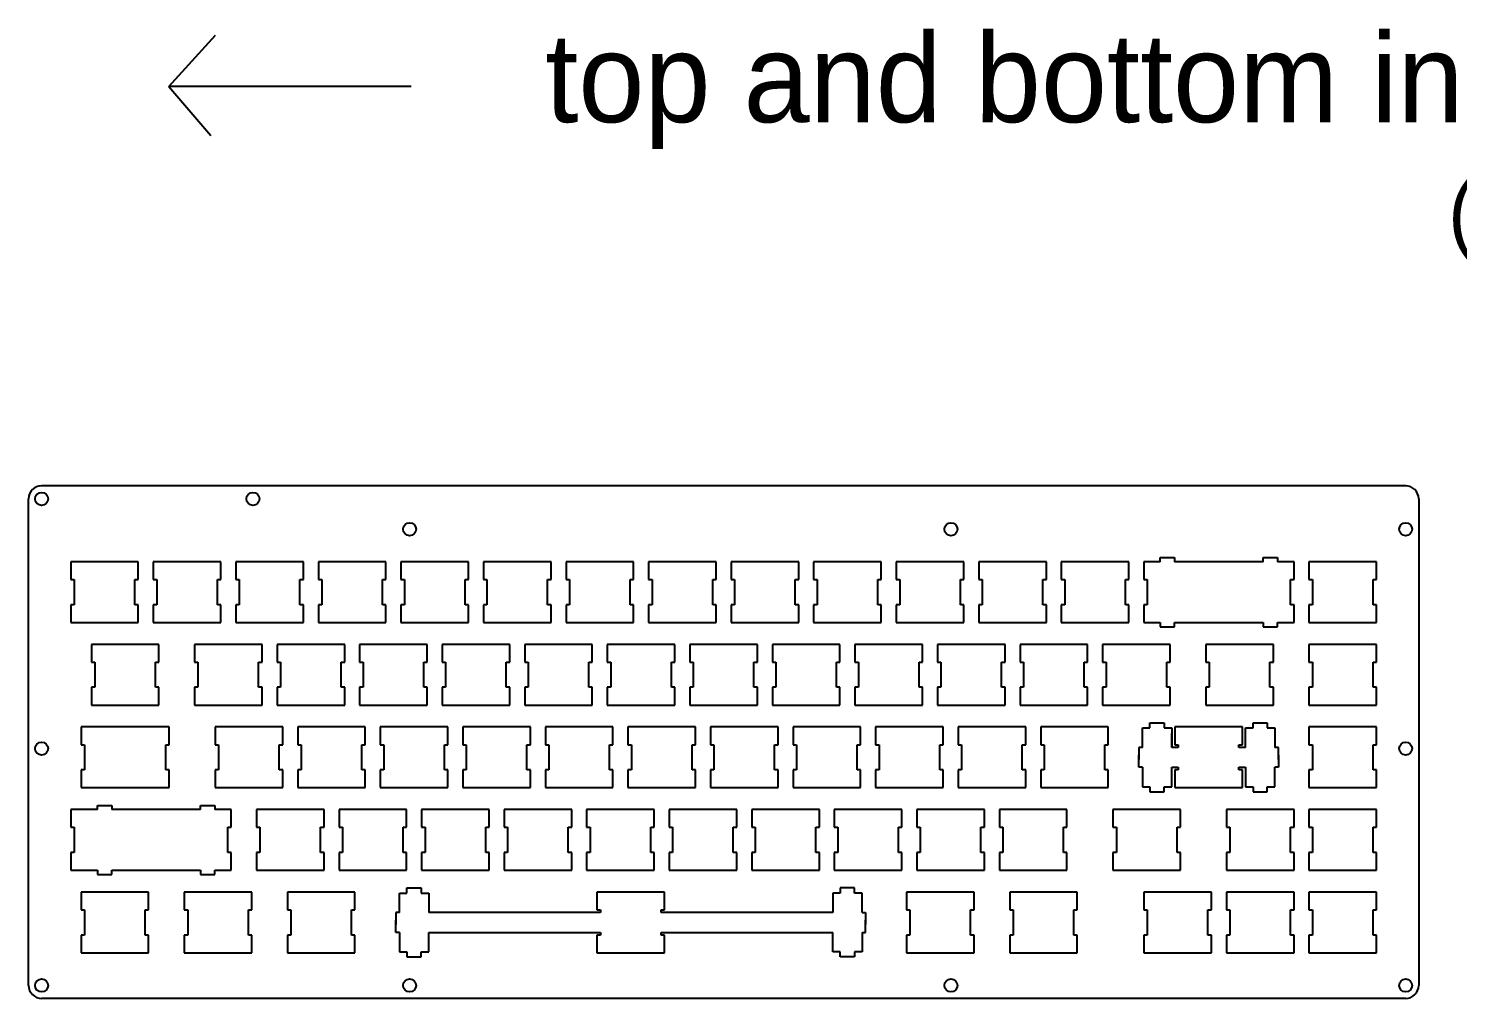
# Model space of a CAD drawing. Extents: x -204 to 1247, y -88 to 460.
# Drawn here: x 128.7 to 458.5, y 170.2 to 393.9 of the extents above; entities that cross this region are included whole.
import ezdxf

# ---------------------------------------------------------------- set-up
doc = ezdxf.new("R2010")
doc.units = 0
doc.header["$MEASUREMENT"] = 0
doc.linetypes.add('ACAD_ISO02W100', pattern=[15, 12, -3])
doc.layers.add('construction', color=253, linetype='ACAD_ISO02W100')

msp = doc.modelspace()

# ---------------------------------------------------------------- linework, layer by layer
at = {"linetype": 'Continuous'}
msp.add_line((446.52, 288.44), (131.72, 288.44), dxfattribs=at)
for p, q in [((128.72, 173.19), (128.72, 285.44)), ((449.52, 285.44), (449.52, 173.19)), ((138.45, 270.91), (138.45, 266.81)), ((154.05, 270.91), (138.45, 270.91)), ((154.05, 266.81), (154.05, 270.91)), ((157.5, 270.91), (157.5, 266.81)), ((173.1, 270.91), (157.5, 270.91)), ((173.1, 266.81), (173.1, 270.91)), ((176.55, 270.91), (176.55, 266.81)), ((192.15, 270.91), (176.55, 270.91)), ((192.15, 266.81), (192.15, 270.91)), ((195.6, 270.91), (195.6, 266.81)), ((211.2, 270.91), (195.6, 270.91)), ((211.2, 266.81), (211.2, 270.91)), ((214.65, 270.91), (214.65, 266.81)), ((230.25, 270.91), (214.65, 270.91)), ((230.25, 266.81), (230.25, 270.91)), ((233.7, 270.91), (233.7, 266.81)), ((249.3, 270.91), (233.7, 270.91)), ((249.3, 266.81), (249.3, 270.91)), ((252.75, 270.91), (252.75, 266.81)), ((268.35, 270.91), (252.75, 270.91)), ((268.35, 266.81), (268.35, 270.91)), ((271.8, 270.91), (271.8, 266.81)), ((287.4, 270.91), (271.8, 270.91)), ((287.4, 266.81), (287.4, 270.91)), ((290.85, 270.91), (290.85, 266.81)), ((306.45, 270.91), (290.85, 270.91)), ((306.45, 266.81), (306.45, 270.91)), ((309.9, 270.91), (309.9, 266.81)), ((325.5, 270.91), (309.9, 270.91)), ((325.5, 266.81), (325.5, 270.91)), ((328.95, 270.91), (328.95, 266.81)), ((344.55, 270.91), (328.95, 270.91)), ((344.55, 266.81), (344.55, 270.91)), ((348, 270.91), (348, 266.81)), ((363.6, 270.91), (348, 270.91)), ((363.6, 266.81), (363.6, 270.91)), ((367.05, 270.91), (367.05, 266.81)), ((382.65, 270.91), (367.05, 270.91)), ((382.65, 266.81), (382.65, 270.91)), ((386.1, 270.91), (386.1, 266.81)), ((389.87, 270.91), (386.1, 270.91)), ((389.87, 270.91), (389.87, 271.88)), ((389.87, 271.88), (393.17, 271.88)), ((393.17, 271.88), (393.17, 270.91)), ((413.67, 270.91), (393.17, 270.91)), ((413.67, 270.91), (413.67, 271.88)), ((413.67, 271.88), (416.97, 271.88)), ((416.97, 271.88), (416.97, 270.91)), ((420.75, 270.91), (416.97, 270.91)), ((420.75, 266.81), (420.75, 270.91)), ((424.2, 270.91), (424.2, 266.81)), ((439.8, 270.91), (424.2, 270.91)), ((439.8, 266.81), (439.8, 270.91)), ((138.45, 266.81), (139.25, 266.81)), ((139.25, 266.81), (139.25, 261.01)), ((153.25, 261.01), (153.25, 266.81)), ((153.25, 266.81), (154.05, 266.81)), ((157.5, 266.81), (158.3, 266.81)), ((158.3, 266.81), (158.3, 261.01)), ((172.3, 261.01), (172.3, 266.81)), ((172.3, 266.81), (173.1, 266.81)), ((176.55, 266.81), (177.35, 266.81)), ((177.35, 266.81), (177.35, 261.01)), ((191.35, 261.01), (191.35, 266.81)), ((191.35, 266.81), (192.15, 266.81)), ((195.6, 266.81), (196.4, 266.81)), ((196.4, 266.81), (196.4, 261.01)), ((210.4, 261.01), (210.4, 266.81)), ((210.4, 266.81), (211.2, 266.81)), ((214.65, 266.81), (215.45, 266.81)), ((215.45, 266.81), (215.45, 261.01)), ((229.45, 261.01), (229.45, 266.81)), ((229.45, 266.81), (230.25, 266.81)), ((233.7, 266.81), (234.5, 266.81)), ((234.5, 266.81), (234.5, 261.01)), ((248.5, 261.01), (248.5, 266.81)), ((248.5, 266.81), (249.3, 266.81)), ((252.75, 266.81), (253.55, 266.81)), ((253.55, 266.81), (253.55, 261.01)), ((267.55, 261.01), (267.55, 266.81)), ((267.55, 266.81), (268.35, 266.81)), ((271.8, 266.81), (272.6, 266.81)), ((272.6, 266.81), (272.6, 261.01)), ((286.6, 261.01), (286.6, 266.81)), ((286.6, 266.81), (287.4, 266.81)), ((290.85, 266.81), (291.65, 266.81)), ((291.65, 266.81), (291.65, 261.01)), ((305.65, 261.01), (305.65, 266.81)), ((305.65, 266.81), (306.45, 266.81)), ((309.9, 266.81), (310.7, 266.81)), ((310.7, 266.81), (310.7, 261.01)), ((324.7, 261.01), (324.7, 266.81)), ((324.7, 266.81), (325.5, 266.81)), ((328.95, 266.81), (329.75, 266.81)), ((329.75, 266.81), (329.75, 261.01)), ((343.75, 261.01), (343.75, 266.81)), ((343.75, 266.81), (344.55, 266.81)), ((348, 266.81), (348.8, 266.81)), ((348.8, 266.81), (348.8, 261.01)), ((362.8, 261.01), (362.8, 266.81)), ((362.8, 266.81), (363.6, 266.81)), ((367.05, 266.81), (367.85, 266.81)), ((367.85, 266.81), (367.85, 261.01)), ((381.85, 261.01), (381.85, 266.81)), ((381.85, 266.81), (382.65, 266.81)), ((386.1, 266.81), (386.9, 266.81)), ((386.9, 266.81), (386.9, 261.01)), ((419.95, 261.01), (419.95, 266.81)), ((419.95, 266.81), (420.75, 266.81)), ((424.2, 266.81), (425, 266.81)), ((425, 266.81), (425, 261.01)), ((439, 261.01), (439, 266.81)), ((439, 266.81), (439.8, 266.81)), ((139.25, 261.01), (138.45, 261.01)), ((138.45, 261.01), (138.45, 256.91)), ((154.05, 261.01), (153.25, 261.01)), ((154.05, 256.91), (154.05, 261.01)), ((158.3, 261.01), (157.5, 261.01)), ((157.5, 261.01), (157.5, 256.91)), ((173.1, 261.01), (172.3, 261.01)), ((173.1, 256.91), (173.1, 261.01)), ((177.35, 261.01), (176.55, 261.01)), ((176.55, 261.01), (176.55, 256.91)), ((192.15, 261.01), (191.35, 261.01)), ((192.15, 256.91), (192.15, 261.01)), ((196.4, 261.01), (195.6, 261.01)), ((195.6, 261.01), (195.6, 256.91)), ((211.2, 261.01), (210.4, 261.01)), ((211.2, 256.91), (211.2, 261.01)), ((215.45, 261.01), (214.65, 261.01)), ((214.65, 261.01), (214.65, 256.91)), ((230.25, 261.01), (229.45, 261.01)), ((230.25, 256.91), (230.25, 261.01)), ((234.5, 261.01), (233.7, 261.01)), ((233.7, 261.01), (233.7, 256.91)), ((249.3, 261.01), (248.5, 261.01)), ((249.3, 256.91), (249.3, 261.01)), ((253.55, 261.01), (252.75, 261.01)), ((252.75, 261.01), (252.75, 256.91)), ((268.35, 261.01), (267.55, 261.01)), ((268.35, 256.91), (268.35, 261.01)), ((272.6, 261.01), (271.8, 261.01)), ((271.8, 261.01), (271.8, 256.91)), ((287.4, 261.01), (286.6, 261.01)), ((287.4, 256.91), (287.4, 261.01)), ((291.65, 261.01), (290.85, 261.01)), ((290.85, 261.01), (290.85, 256.91)), ((306.45, 261.01), (305.65, 261.01)), ((306.45, 256.91), (306.45, 261.01)), ((310.7, 261.01), (309.9, 261.01)), ((309.9, 261.01), (309.9, 256.91)), ((325.5, 261.01), (324.7, 261.01)), ((325.5, 256.91), (325.5, 261.01)), ((329.75, 261.01), (328.95, 261.01)), ((328.95, 261.01), (328.95, 256.91)), ((344.55, 261.01), (343.75, 261.01)), ((344.55, 256.91), (344.55, 261.01)), ((348.8, 261.01), (348, 261.01)), ((348, 261.01), (348, 256.91)), ((363.6, 261.01), (362.8, 261.01)), ((363.6, 256.91), (363.6, 261.01)), ((367.85, 261.01), (367.05, 261.01)), ((367.05, 261.01), (367.05, 256.91)), ((382.65, 261.01), (381.85, 261.01)), ((382.65, 256.91), (382.65, 261.01)), ((386.9, 261.01), (386.1, 261.01)), ((386.1, 261.01), (386.1, 256.91)), ((420.75, 261.01), (419.95, 261.01)), ((420.75, 256.91), (420.75, 261.01)), ((425, 261.01), (424.2, 261.01)), ((424.2, 261.01), (424.2, 256.91)), ((439.8, 261.01), (439, 261.01)), ((439.8, 256.91), (439.8, 261.01)), ((138.45, 256.91), (154.05, 256.91)), ((157.5, 256.91), (173.1, 256.91)), ((176.55, 256.91), (192.15, 256.91)), ((195.6, 256.91), (211.2, 256.91)), ((214.65, 256.91), (230.25, 256.91)), ((233.7, 256.91), (249.3, 256.91)), ((252.75, 256.91), (268.35, 256.91)), ((271.8, 256.91), (287.4, 256.91)), ((290.85, 256.91), (306.45, 256.91)), ((309.9, 256.91), (325.5, 256.91)), ((328.95, 256.91), (344.55, 256.91)), ((348, 256.91), (363.6, 256.91)), ((367.05, 256.91), (382.65, 256.91)), ((386.1, 256.91), (389.87, 256.91)), ((389.87, 256.91), (389.87, 255.94)), ((389.87, 255.94), (393.17, 255.94)), ((393.17, 255.94), (393.17, 256.91)), ((393.17, 256.91), (413.67, 256.91)), ((413.67, 256.91), (413.67, 255.94)), ((413.67, 255.94), (416.97, 255.94)), ((416.97, 255.94), (416.97, 256.91)), ((416.97, 256.91), (420.75, 256.91)), ((424.2, 256.91), (439.8, 256.91)), ((143.21, 251.86), (143.21, 247.76)), ((158.81, 251.86), (143.21, 251.86)), ((158.81, 247.76), (158.81, 251.86)), ((167.02, 251.86), (167.02, 247.76)), ((182.62, 251.86), (167.02, 251.86)), ((182.62, 247.76), (182.62, 251.86)), ((186.07, 251.86), (186.07, 247.76)), ((201.67, 251.86), (186.07, 251.86)), ((201.67, 247.76), (201.67, 251.86)), ((205.12, 251.86), (205.12, 247.76)), ((220.72, 251.86), (205.12, 251.86)), ((220.72, 247.76), (220.72, 251.86)), ((224.17, 251.86), (224.17, 247.76)), ((239.77, 251.86), (224.17, 251.86)), ((239.77, 247.76), (239.77, 251.86)), ((243.22, 251.86), (243.22, 247.76)), ((258.82, 251.86), (243.22, 251.86)), ((258.82, 247.76), (258.82, 251.86)), ((262.27, 251.86), (262.27, 247.76)), ((277.87, 251.86), (262.27, 251.86)), ((277.87, 247.76), (277.87, 251.86)), ((281.32, 251.86), (281.32, 247.76)), ((296.92, 251.86), (281.32, 251.86)), ((296.92, 247.76), (296.92, 251.86)), ((300.37, 251.86), (300.37, 247.76)), ((315.97, 251.86), (300.37, 251.86)), ((315.97, 247.76), (315.97, 251.86)), ((319.42, 251.86), (319.42, 247.76)), ((335.02, 251.86), (319.42, 251.86)), ((335.02, 247.76), (335.02, 251.86)), ((338.47, 251.86), (338.47, 247.76)), ((354.07, 251.86), (338.47, 251.86)), ((354.07, 247.76), (354.07, 251.86)), ((357.52, 251.86), (357.52, 247.76)), ((373.12, 251.86), (357.52, 251.86)), ((373.12, 247.76), (373.12, 251.86)), ((376.57, 251.86), (376.57, 247.76)), ((392.17, 251.86), (376.57, 251.86)), ((392.17, 247.76), (392.17, 251.86)), ((400.39, 251.86), (400.39, 247.76)), ((415.98, 251.86), (400.39, 251.86)), ((415.98, 247.76), (415.98, 251.86)), ((424.2, 251.86), (424.2, 247.76)), ((439.8, 251.86), (424.2, 251.86)), ((439.8, 247.76), (439.8, 251.86)), ((143.21, 247.76), (144.01, 247.76)), ((144.01, 247.76), (144.01, 241.96)), ((158.01, 241.96), (158.01, 247.76)), ((158.01, 247.76), (158.81, 247.76)), ((167.02, 247.76), (167.82, 247.76)), ((167.82, 247.76), (167.82, 241.96)), ((181.82, 241.96), (181.82, 247.76)), ((181.82, 247.76), (182.62, 247.76)), ((186.07, 247.76), (186.87, 247.76)), ((186.87, 247.76), (186.87, 241.96)), ((200.87, 241.96), (200.87, 247.76)), ((200.87, 247.76), (201.67, 247.76)), ((205.12, 247.76), (205.92, 247.76)), ((205.92, 247.76), (205.92, 241.96)), ((219.92, 241.96), (219.92, 247.76)), ((219.92, 247.76), (220.72, 247.76)), ((224.17, 247.76), (224.97, 247.76)), ((224.97, 247.76), (224.97, 241.96)), ((238.97, 241.96), (238.97, 247.76)), ((238.97, 247.76), (239.77, 247.76)), ((243.22, 247.76), (244.02, 247.76)), ((244.02, 247.76), (244.02, 241.96)), ((258.02, 241.96), (258.02, 247.76)), ((258.02, 247.76), (258.82, 247.76)), ((262.27, 247.76), (263.07, 247.76)), ((263.07, 247.76), (263.07, 241.96)), ((277.07, 241.96), (277.07, 247.76)), ((277.07, 247.76), (277.87, 247.76)), ((281.32, 247.76), (282.12, 247.76)), ((282.12, 247.76), (282.12, 241.96)), ((296.12, 241.96), (296.12, 247.76)), ((296.12, 247.76), (296.92, 247.76)), ((300.37, 247.76), (301.17, 247.76)), ((301.17, 247.76), (301.17, 241.96)), ((315.17, 241.96), (315.17, 247.76)), ((315.17, 247.76), (315.97, 247.76)), ((319.42, 247.76), (320.22, 247.76)), ((320.22, 247.76), (320.22, 241.96)), ((334.22, 241.96), (334.22, 247.76)), ((334.22, 247.76), (335.02, 247.76)), ((338.47, 247.76), (339.27, 247.76)), ((339.27, 247.76), (339.27, 241.96)), ((353.27, 241.96), (353.27, 247.76)), ((353.27, 247.76), (354.07, 247.76)), ((357.52, 247.76), (358.32, 247.76)), ((358.32, 247.76), (358.32, 241.96)), ((372.32, 241.96), (372.32, 247.76)), ((372.32, 247.76), (373.12, 247.76)), ((376.57, 247.76), (377.37, 247.76)), ((377.37, 247.76), (377.37, 241.96)), ((391.37, 241.96), (391.37, 247.76)), ((391.37, 247.76), (392.17, 247.76)), ((400.39, 247.76), (401.18, 247.76)), ((401.18, 247.76), (401.18, 241.96)), ((415.19, 241.96), (415.19, 247.76)), ((415.19, 247.76), (415.98, 247.76)), ((424.2, 247.76), (425, 247.76)), ((425, 247.76), (425, 241.96)), ((439, 241.96), (439, 247.76)), ((439, 247.76), (439.8, 247.76)), ((144.01, 241.96), (143.21, 241.96)), ((143.21, 241.96), (143.21, 237.86)), ((158.81, 241.96), (158.01, 241.96)), ((158.81, 237.86), (158.81, 241.96)), ((167.82, 241.96), (167.02, 241.96)), ((167.02, 241.96), (167.02, 237.86)), ((182.62, 241.96), (181.82, 241.96)), ((182.62, 237.86), (182.62, 241.96)), ((186.87, 241.96), (186.07, 241.96)), ((186.07, 241.96), (186.07, 237.86)), ((201.67, 241.96), (200.87, 241.96)), ((201.67, 237.86), (201.67, 241.96)), ((205.92, 241.96), (205.12, 241.96)), ((205.12, 241.96), (205.12, 237.86)), ((220.72, 241.96), (219.92, 241.96)), ((220.72, 237.86), (220.72, 241.96)), ((224.97, 241.96), (224.17, 241.96)), ((224.17, 241.96), (224.17, 237.86)), ((239.77, 241.96), (238.97, 241.96)), ((239.77, 237.86), (239.77, 241.96)), ((244.02, 241.96), (243.22, 241.96)), ((243.22, 241.96), (243.22, 237.86)), ((258.82, 241.96), (258.02, 241.96)), ((258.82, 237.86), (258.82, 241.96)), ((263.07, 241.96), (262.27, 241.96)), ((262.27, 241.96), (262.27, 237.86)), ((277.87, 241.96), (277.07, 241.96)), ((277.87, 237.86), (277.87, 241.96)), ((282.12, 241.96), (281.32, 241.96)), ((281.32, 241.96), (281.32, 237.86)), ((296.92, 241.96), (296.12, 241.96)), ((296.92, 237.86), (296.92, 241.96)), ((301.17, 241.96), (300.37, 241.96)), ((300.37, 241.96), (300.37, 237.86)), ((315.97, 241.96), (315.17, 241.96)), ((315.97, 237.86), (315.97, 241.96)), ((320.22, 241.96), (319.42, 241.96)), ((319.42, 241.96), (319.42, 237.86)), ((335.02, 241.96), (334.22, 241.96)), ((335.02, 237.86), (335.02, 241.96)), ((339.27, 241.96), (338.47, 241.96)), ((338.47, 241.96), (338.47, 237.86)), ((354.07, 241.96), (353.27, 241.96)), ((354.07, 237.86), (354.07, 241.96)), ((358.32, 241.96), (357.52, 241.96)), ((357.52, 241.96), (357.52, 237.86)), ((373.12, 241.96), (372.32, 241.96)), ((373.12, 237.86), (373.12, 241.96)), ((377.37, 241.96), (376.57, 241.96)), ((376.57, 241.96), (376.57, 237.86)), ((392.17, 241.96), (391.37, 241.96)), ((392.17, 237.86), (392.17, 241.96)), ((401.18, 241.96), (400.39, 241.96)), ((400.39, 241.96), (400.39, 237.86)), ((415.98, 241.96), (415.19, 241.96)), ((415.98, 237.86), (415.98, 241.96)), ((425, 241.96), (424.2, 241.96)), ((424.2, 241.96), (424.2, 237.86)), ((439.8, 241.96), (439, 241.96)), ((439.8, 237.86), (439.8, 241.96)), ((143.21, 237.86), (158.81, 237.86)), ((167.02, 237.86), (182.62, 237.86)), ((186.07, 237.86), (201.67, 237.86)), ((205.12, 237.86), (220.72, 237.86)), ((224.17, 237.86), (239.77, 237.86)), ((243.22, 237.86), (258.82, 237.86)), ((262.27, 237.86), (277.87, 237.86)), ((281.32, 237.86), (296.92, 237.86)), ((300.37, 237.86), (315.97, 237.86)), ((319.42, 237.86), (335.02, 237.86)), ((338.47, 237.86), (354.07, 237.86)), ((357.52, 237.86), (373.12, 237.86)), ((376.57, 237.86), (392.17, 237.86)), ((400.39, 237.86), (415.98, 237.86)), ((424.2, 237.86), (439.8, 237.86)), ((140.83, 232.81), (140.83, 228.71)), ((161.19, 232.81), (140.83, 232.81)), ((161.19, 228.71), (161.19, 232.81)), ((171.79, 232.81), (171.79, 228.71)), ((187.38, 232.81), (171.79, 232.81)), ((187.38, 228.71), (187.38, 232.81)), ((190.84, 232.81), (190.84, 228.71)), ((206.43, 232.81), (190.84, 232.81)), ((206.43, 228.71), (206.43, 232.81)), ((209.89, 232.81), (209.89, 228.71)), ((225.48, 232.81), (209.89, 232.81)), ((225.48, 228.71), (225.48, 232.81)), ((228.94, 232.81), (228.94, 228.71)), ((244.53, 232.81), (228.94, 232.81)), ((244.53, 228.71), (244.53, 232.81)), ((247.99, 232.81), (247.99, 228.71)), ((263.58, 232.81), (247.99, 232.81)), ((263.58, 228.71), (263.58, 232.81)), ((267.04, 232.81), (267.04, 228.71)), ((282.63, 232.81), (267.04, 232.81)), ((282.63, 228.71), (282.63, 232.81)), ((286.09, 232.81), (286.09, 228.71)), ((301.68, 232.81), (286.09, 232.81)), ((301.68, 228.71), (301.68, 232.81)), ((305.14, 232.81), (305.14, 228.71)), ((320.73, 232.81), (305.14, 232.81)), ((320.73, 228.71), (320.73, 232.81)), ((324.19, 232.81), (324.19, 228.71)), ((339.78, 232.81), (324.19, 232.81)), ((339.78, 228.71), (339.78, 232.81)), ((343.24, 232.81), (343.24, 228.71)), ((358.83, 232.81), (343.24, 232.81)), ((358.83, 228.71), (358.83, 232.81)), ((362.29, 232.81), (362.29, 228.71)), ((377.88, 232.81), (362.29, 232.81)), ((377.88, 228.71), (377.88, 232.81)), ((385.77, 228.11), (385.77, 232.58)), ((385.77, 232.58), (387.49, 232.58)), ((387.49, 232.58), (387.49, 233.78)), ((387.49, 233.78), (390.79, 233.78)), ((390.79, 233.78), (390.79, 232.58)), ((390.79, 232.58), (392.52, 232.58)), ((392.52, 232.58), (392.52, 228.11)), ((392.52, 228.11), (392.52, 231.34)), ((393.24, 232.81), (393.24, 228.71)), ((408.84, 232.81), (393.24, 232.81)), ((408.84, 228.71), (408.84, 232.81)), ((409.57, 228.11), (409.57, 232.58)), ((409.57, 232.58), (411.29, 232.58)), ((411.29, 232.58), (411.29, 233.78)), ((411.29, 233.78), (414.59, 233.78)), ((414.59, 233.78), (414.59, 232.58)), ((414.59, 232.58), (416.32, 232.58)), ((416.32, 232.58), (416.32, 228.11)), ((424.2, 232.81), (424.2, 228.71)), ((439.8, 232.81), (424.2, 232.81)), ((439.8, 228.71), (439.8, 232.81)), ((140.83, 228.71), (141.63, 228.71)), ((141.63, 228.71), (141.63, 222.91)), ((160.39, 222.91), (160.39, 228.71)), ((160.39, 228.71), (161.19, 228.71)), ((171.79, 228.71), (172.58, 228.71)), ((172.58, 228.71), (172.58, 222.91)), ((186.59, 222.91), (186.59, 228.71)), ((186.59, 228.71), (187.38, 228.71)), ((190.84, 228.71), (191.63, 228.71)), ((191.63, 228.71), (191.63, 222.91)), ((205.64, 222.91), (205.64, 228.71)), ((205.64, 228.71), (206.43, 228.71)), ((209.89, 228.71), (210.68, 228.71)), ((210.68, 228.71), (210.68, 222.91)), ((224.69, 222.91), (224.69, 228.71)), ((224.69, 228.71), (225.48, 228.71)), ((228.94, 228.71), (229.73, 228.71)), ((229.73, 228.71), (229.73, 222.91)), ((243.74, 222.91), (243.74, 228.71)), ((243.74, 228.71), (244.53, 228.71)), ((247.99, 228.71), (248.78, 228.71)), ((248.78, 228.71), (248.78, 222.91)), ((262.79, 222.91), (262.79, 228.71)), ((262.79, 228.71), (263.58, 228.71)), ((267.04, 228.71), (267.83, 228.71)), ((267.83, 228.71), (267.83, 222.91)), ((281.84, 222.91), (281.84, 228.71)), ((281.84, 228.71), (282.63, 228.71)), ((286.09, 228.71), (286.88, 228.71)), ((286.88, 228.71), (286.88, 222.91)), ((300.89, 222.91), (300.89, 228.71)), ((300.89, 228.71), (301.68, 228.71)), ((305.14, 228.71), (305.93, 228.71)), ((305.93, 228.71), (305.93, 222.91)), ((319.94, 222.91), (319.94, 228.71)), ((319.94, 228.71), (320.73, 228.71)), ((324.19, 228.71), (324.98, 228.71)), ((324.98, 228.71), (324.98, 222.91)), ((338.99, 222.91), (338.99, 228.71)), ((338.99, 228.71), (339.78, 228.71)), ((343.24, 228.71), (344.03, 228.71)), ((344.03, 228.71), (344.03, 222.91)), ((358.04, 222.91), (358.04, 228.71)), ((358.04, 228.71), (358.83, 228.71)), ((362.29, 228.71), (363.08, 228.71)), ((363.08, 228.71), (363.08, 222.91)), ((377.09, 222.91), (377.09, 228.71)), ((377.09, 228.71), (377.88, 228.71)), ((385.77, 228.11), (384.94, 228.11)), ((384.94, 228.11), (384.94, 225.31)), ((394.04, 228.11), (392.52, 228.11)), ((393.24, 228.71), (394.04, 228.71)), ((394.04, 228.71), (394.04, 228.11)), ((408.04, 228.11), (408.04, 228.71)), ((408.04, 228.71), (408.84, 228.71)), ((409.57, 228.11), (408.04, 228.11)), ((417.14, 228.11), (416.32, 228.11)), ((417.14, 225.31), (417.14, 228.11)), ((424.2, 228.71), (425, 228.71)), ((425, 228.71), (425, 222.91)), ((439, 222.91), (439, 228.71)), ((439, 228.71), (439.8, 228.71)), ((384.94, 223.51), (384.94, 226.31)), ((417.14, 226.31), (417.14, 223.51)), ((141.63, 222.91), (140.83, 222.91)), ((140.83, 222.91), (140.83, 218.81)), ((161.19, 222.91), (160.39, 222.91)), ((161.19, 218.81), (161.19, 222.91)), ((172.58, 222.91), (171.79, 222.91)), ((171.79, 222.91), (171.79, 218.81)), ((187.38, 222.91), (186.59, 222.91)), ((187.38, 218.81), (187.38, 222.91)), ((191.63, 222.91), (190.84, 222.91)), ((190.84, 222.91), (190.84, 218.81)), ((206.43, 222.91), (205.64, 222.91)), ((206.43, 218.81), (206.43, 222.91)), ((210.68, 222.91), (209.89, 222.91)), ((209.89, 222.91), (209.89, 218.81)), ((225.48, 222.91), (224.69, 222.91)), ((225.48, 218.81), (225.48, 222.91)), ((229.73, 222.91), (228.94, 222.91)), ((228.94, 222.91), (228.94, 218.81)), ((244.53, 222.91), (243.74, 222.91)), ((244.53, 218.81), (244.53, 222.91)), ((248.78, 222.91), (247.99, 222.91)), ((247.99, 222.91), (247.99, 218.81)), ((263.58, 222.91), (262.79, 222.91)), ((263.58, 218.81), (263.58, 222.91)), ((267.83, 222.91), (267.04, 222.91)), ((267.04, 222.91), (267.04, 218.81)), ((282.63, 222.91), (281.84, 222.91)), ((282.63, 218.81), (282.63, 222.91)), ((286.88, 222.91), (286.09, 222.91)), ((286.09, 222.91), (286.09, 218.81)), ((301.68, 222.91), (300.89, 222.91)), ((301.68, 218.81), (301.68, 222.91)), ((305.93, 222.91), (305.14, 222.91)), ((305.14, 222.91), (305.14, 218.81)), ((320.73, 222.91), (319.94, 222.91)), ((320.73, 218.81), (320.73, 222.91)), ((324.98, 222.91), (324.19, 222.91)), ((324.19, 222.91), (324.19, 218.81)), ((339.78, 222.91), (338.99, 222.91)), ((339.78, 218.81), (339.78, 222.91)), ((344.03, 222.91), (343.24, 222.91)), ((343.24, 222.91), (343.24, 218.81)), ((358.83, 222.91), (358.04, 222.91)), ((358.83, 218.81), (358.83, 222.91)), ((363.08, 222.91), (362.29, 222.91)), ((362.29, 222.91), (362.29, 218.81)), ((377.88, 222.91), (377.09, 222.91)), ((377.88, 218.81), (377.88, 222.91)), ((385.77, 223.51), (384.94, 223.51)), ((385.77, 223.51), (385.77, 219.04)), ((392.52, 219.04), (392.52, 223.51)), ((392.52, 223.51), (394.04, 223.51)), ((394.04, 222.91), (393.24, 222.91)), ((393.24, 222.91), (393.24, 218.81)), ((394.04, 223.52), (394.04, 222.91)), ((408.04, 222.91), (408.04, 223.52)), ((408.04, 223.51), (409.57, 223.51)), ((408.84, 222.91), (408.04, 222.91)), ((408.84, 218.81), (408.84, 222.91)), ((409.57, 223.51), (409.57, 219.04)), ((416.32, 219.04), (416.32, 223.51)), ((417.14, 223.51), (416.32, 223.51)), ((425, 222.91), (424.2, 222.91)), ((424.2, 222.91), (424.2, 218.81)), ((439.8, 222.91), (439, 222.91)), ((439.8, 218.81), (439.8, 222.91)), ((140.83, 218.81), (161.19, 218.81)), ((171.79, 218.81), (187.38, 218.81)), ((190.84, 218.81), (206.43, 218.81)), ((209.89, 218.81), (225.48, 218.81)), ((228.94, 218.81), (244.53, 218.81)), ((247.99, 218.81), (263.58, 218.81)), ((267.04, 218.81), (282.63, 218.81)), ((286.09, 218.81), (301.68, 218.81)), ((305.14, 218.81), (320.73, 218.81)), ((324.19, 218.81), (339.78, 218.81)), ((343.24, 218.81), (358.83, 218.81)), ((362.29, 218.81), (377.88, 218.81)), ((385.77, 219.04), (387.49, 219.04)), ((387.49, 219.04), (387.49, 217.84)), ((387.49, 217.84), (390.79, 217.84)), ((390.79, 217.84), (390.79, 219.04)), ((390.79, 219.04), (392.52, 219.04)), ((393.24, 218.81), (408.84, 218.81)), ((409.57, 219.04), (411.29, 219.04)), ((411.29, 219.04), (411.29, 217.84)), ((411.29, 217.84), (414.59, 217.84)), ((414.59, 217.84), (414.59, 219.04)), ((414.59, 219.04), (416.32, 219.04)), ((424.2, 218.81), (439.8, 218.81)), ((144.6, 213.76), (144.6, 214.73)), ((144.6, 214.73), (147.9, 214.73)), ((147.9, 214.73), (147.9, 213.76)), ((168.4, 213.76), (168.4, 214.73)), ((168.4, 214.73), (171.7, 214.73)), ((171.7, 214.73), (171.7, 213.76)), ((138.45, 213.76), (138.45, 209.66)), ((144.6, 213.76), (138.45, 213.76)), ((168.4, 213.76), (147.9, 213.76)), ((175.48, 213.76), (171.7, 213.76)), ((175.48, 209.66), (175.48, 213.76)), ((181.31, 213.76), (181.31, 209.66)), ((196.91, 213.76), (181.31, 213.76)), ((196.91, 209.66), (196.91, 213.76)), ((200.36, 213.76), (200.36, 209.66)), ((215.96, 213.76), (200.36, 213.76)), ((215.96, 209.66), (215.96, 213.76)), ((219.41, 213.76), (219.41, 209.66)), ((235.01, 213.76), (219.41, 213.76)), ((235.01, 209.66), (235.01, 213.76)), ((238.46, 213.76), (238.46, 209.66)), ((254.06, 213.76), (238.46, 213.76)), ((254.06, 209.66), (254.06, 213.76)), ((257.51, 213.76), (257.51, 209.66)), ((273.11, 213.76), (257.51, 213.76)), ((273.11, 209.66), (273.11, 213.76)), ((276.56, 213.76), (276.56, 209.66)), ((292.16, 213.76), (276.56, 213.76)), ((292.16, 209.66), (292.16, 213.76)), ((295.61, 213.76), (295.61, 209.66)), ((311.21, 213.76), (295.61, 213.76)), ((311.21, 209.66), (311.21, 213.76)), ((314.66, 213.76), (314.66, 209.66)), ((330.26, 213.76), (314.66, 213.76)), ((330.26, 209.66), (330.26, 213.76)), ((333.71, 213.76), (333.71, 209.66)), ((349.31, 213.76), (333.71, 213.76)), ((349.31, 209.66), (349.31, 213.76)), ((352.76, 213.76), (352.76, 209.66)), ((368.36, 213.76), (352.76, 213.76)), ((368.36, 209.66), (368.36, 213.76)), ((378.95, 213.76), (378.95, 209.66)), ((394.55, 213.76), (378.95, 213.76)), ((394.55, 209.66), (394.55, 213.76)), ((405.15, 213.76), (405.15, 209.66)), ((420.75, 213.76), (405.15, 213.76)), ((420.75, 209.66), (420.75, 213.76)), ((424.2, 213.76), (424.2, 209.66)), ((439.8, 213.76), (424.2, 213.76)), ((439.8, 209.66), (439.8, 213.76)), ((138.45, 209.66), (139.25, 209.66)), ((139.25, 209.66), (139.25, 203.86)), ((174.68, 203.86), (174.68, 209.66)), ((174.68, 209.66), (175.48, 209.66)), ((181.31, 209.66), (182.11, 209.66)), ((182.11, 209.66), (182.11, 203.86)), ((196.11, 203.86), (196.11, 209.66)), ((196.11, 209.66), (196.91, 209.66)), ((200.36, 209.66), (201.16, 209.66)), ((201.16, 209.66), (201.16, 203.86)), ((215.16, 203.86), (215.16, 209.66)), ((215.16, 209.66), (215.96, 209.66)), ((219.41, 209.66), (220.21, 209.66)), ((220.21, 209.66), (220.21, 203.86)), ((234.21, 203.86), (234.21, 209.66)), ((234.21, 209.66), (235.01, 209.66)), ((238.46, 209.66), (239.26, 209.66)), ((239.26, 209.66), (239.26, 203.86)), ((253.26, 203.86), (253.26, 209.66)), ((253.26, 209.66), (254.06, 209.66)), ((257.51, 209.66), (258.31, 209.66)), ((258.31, 209.66), (258.31, 203.86)), ((272.31, 203.86), (272.31, 209.66)), ((272.31, 209.66), (273.11, 209.66)), ((276.56, 209.66), (277.36, 209.66)), ((277.36, 209.66), (277.36, 203.86)), ((291.36, 203.86), (291.36, 209.66)), ((291.36, 209.66), (292.16, 209.66)), ((295.61, 209.66), (296.41, 209.66)), ((296.41, 209.66), (296.41, 203.86)), ((310.41, 203.86), (310.41, 209.66)), ((310.41, 209.66), (311.21, 209.66)), ((314.66, 209.66), (315.46, 209.66)), ((315.46, 209.66), (315.46, 203.86)), ((329.46, 203.86), (329.46, 209.66)), ((329.46, 209.66), (330.26, 209.66)), ((333.71, 209.66), (334.51, 209.66)), ((334.51, 209.66), (334.51, 203.86)), ((348.51, 203.86), (348.51, 209.66)), ((348.51, 209.66), (349.31, 209.66)), ((352.76, 209.66), (353.56, 209.66)), ((353.56, 209.66), (353.56, 203.86)), ((367.56, 203.86), (367.56, 209.66)), ((367.56, 209.66), (368.36, 209.66)), ((378.95, 209.66), (379.75, 209.66)), ((379.75, 209.66), (379.75, 203.86)), ((393.75, 203.86), (393.75, 209.66)), ((393.75, 209.66), (394.55, 209.66)), ((405.15, 209.66), (405.95, 209.66)), ((405.95, 209.66), (405.95, 203.86)), ((419.95, 203.86), (419.95, 209.66)), ((419.95, 209.66), (420.75, 209.66)), ((424.2, 209.66), (425, 209.66)), ((425, 209.66), (425, 203.86)), ((439, 203.86), (439, 209.66)), ((439, 209.66), (439.8, 209.66)), ((139.25, 203.86), (138.45, 203.86)), ((138.45, 203.86), (138.45, 199.76)), ((175.48, 203.86), (174.68, 203.86)), ((175.48, 199.76), (175.48, 203.86)), ((182.11, 203.86), (181.31, 203.86)), ((181.31, 203.86), (181.31, 199.76)), ((196.91, 203.86), (196.11, 203.86)), ((196.91, 199.76), (196.91, 203.86)), ((201.16, 203.86), (200.36, 203.86)), ((200.36, 203.86), (200.36, 199.76)), ((215.96, 203.86), (215.16, 203.86)), ((215.96, 199.76), (215.96, 203.86)), ((220.21, 203.86), (219.41, 203.86)), ((219.41, 203.86), (219.41, 199.76)), ((235.01, 203.86), (234.21, 203.86)), ((235.01, 199.76), (235.01, 203.86)), ((239.26, 203.86), (238.46, 203.86)), ((238.46, 203.86), (238.46, 199.76)), ((254.06, 203.86), (253.26, 203.86)), ((254.06, 199.76), (254.06, 203.86)), ((258.31, 203.86), (257.51, 203.86)), ((257.51, 203.86), (257.51, 199.76)), ((273.11, 203.86), (272.31, 203.86)), ((273.11, 199.76), (273.11, 203.86)), ((277.36, 203.86), (276.56, 203.86)), ((276.56, 203.86), (276.56, 199.76)), ((292.16, 203.86), (291.36, 203.86)), ((292.16, 199.76), (292.16, 203.86)), ((296.41, 203.86), (295.61, 203.86)), ((295.61, 203.86), (295.61, 199.76)), ((311.21, 203.86), (310.41, 203.86)), ((311.21, 199.76), (311.21, 203.86)), ((315.46, 203.86), (314.66, 203.86)), ((314.66, 203.86), (314.66, 199.76)), ((330.26, 203.86), (329.46, 203.86)), ((330.26, 199.76), (330.26, 203.86)), ((334.51, 203.86), (333.71, 203.86)), ((333.71, 203.86), (333.71, 199.76)), ((349.31, 203.86), (348.51, 203.86)), ((349.31, 199.76), (349.31, 203.86)), ((353.56, 203.86), (352.76, 203.86)), ((352.76, 203.86), (352.76, 199.76)), ((368.36, 203.86), (367.56, 203.86)), ((368.36, 199.76), (368.36, 203.86)), ((379.75, 203.86), (378.95, 203.86)), ((378.95, 203.86), (378.95, 199.76)), ((394.55, 203.86), (393.75, 203.86)), ((394.55, 199.76), (394.55, 203.86)), ((405.95, 203.86), (405.15, 203.86)), ((405.15, 203.86), (405.15, 199.76)), ((420.75, 203.86), (419.95, 203.86)), ((420.75, 199.76), (420.75, 203.86)), ((425, 203.86), (424.2, 203.86)), ((424.2, 203.86), (424.2, 199.76)), ((439.8, 203.86), (439, 203.86)), ((439.8, 199.76), (439.8, 203.86)), ((138.45, 199.76), (144.6, 199.76)), ((144.6, 199.76), (144.6, 198.79)), ((144.6, 198.79), (147.9, 198.79)), ((147.9, 198.79), (147.9, 199.76)), ((147.9, 199.76), (168.4, 199.76)), ((168.4, 199.76), (168.4, 198.79)), ((168.4, 198.79), (171.7, 198.79)), ((171.7, 198.79), (171.7, 199.76)), ((171.7, 199.76), (175.48, 199.76)), ((181.31, 199.76), (196.91, 199.76)), ((200.36, 199.76), (215.96, 199.76)), ((219.41, 199.76), (235.01, 199.76)), ((238.46, 199.76), (254.06, 199.76)), ((257.51, 199.76), (273.11, 199.76)), ((276.56, 199.76), (292.16, 199.76)), ((295.61, 199.76), (311.21, 199.76)), ((314.66, 199.76), (330.26, 199.76)), ((333.71, 199.76), (349.31, 199.76)), ((352.76, 199.76), (368.36, 199.76)), ((378.95, 199.76), (394.55, 199.76)), ((405.15, 199.76), (420.75, 199.76)), ((424.2, 199.76), (439.8, 199.76)), ((140.83, 194.71), (140.83, 190.61)), ((156.43, 194.71), (140.83, 194.71)), ((156.43, 190.61), (156.43, 194.71)), ((164.64, 194.71), (164.64, 190.61)), ((180.24, 194.71), (164.64, 194.71)), ((180.24, 190.61), (180.24, 194.71)), ((188.45, 194.71), (188.45, 190.61)), ((204.05, 194.71), (188.45, 194.71)), ((204.05, 190.61), (204.05, 194.71)), ((216.04, 194.48), (216.04, 195.68)), ((216.04, 195.68), (219.34, 195.68)), ((219.34, 195.68), (219.34, 194.48)), ((259.89, 194.71), (259.89, 190.61)), ((275.49, 194.71), (259.89, 194.71)), ((275.49, 190.61), (275.49, 194.71)), ((319.34, 195.68), (316.04, 195.68)), ((316.04, 195.68), (316.04, 194.48)), ((319.34, 194.48), (319.34, 195.68)), ((331.33, 194.71), (331.33, 190.61)), ((346.93, 194.71), (331.33, 194.71)), ((346.93, 190.61), (346.93, 194.71)), ((355.14, 194.71), (355.14, 190.61)), ((370.74, 194.71), (355.14, 194.71)), ((370.74, 190.61), (370.74, 194.71)), ((386.1, 194.71), (386.1, 190.61)), ((401.7, 194.71), (386.1, 194.71)), ((401.7, 190.61), (401.7, 194.71)), ((405.15, 194.71), (405.15, 190.61)), ((420.75, 194.71), (405.15, 194.71)), ((420.75, 190.61), (420.75, 194.71)), ((424.2, 194.71), (424.2, 190.61)), ((439.8, 194.71), (424.2, 194.71)), ((439.8, 190.61), (439.8, 194.71)), ((214.32, 190.02), (214.32, 194.48)), ((214.32, 194.48), (216.04, 194.48)), ((219.34, 194.48), (221.07, 194.48)), ((221.07, 194.48), (221.07, 190.01)), ((316.04, 194.48), (314.32, 194.48)), ((314.32, 194.48), (314.32, 190.01)), ((321.07, 194.48), (319.34, 194.48)), ((321.07, 190.02), (321.07, 194.48)), ((140.83, 190.61), (141.63, 190.61)), ((141.63, 190.61), (141.63, 184.81)), ((155.63, 184.81), (155.63, 190.61)), ((155.63, 190.61), (156.43, 190.61)), ((164.64, 190.61), (165.44, 190.61)), ((165.44, 190.61), (165.44, 184.81)), ((179.44, 184.81), (179.44, 190.61)), ((179.44, 190.61), (180.24, 190.61)), ((188.45, 190.61), (189.25, 190.61)), ((189.25, 190.61), (189.25, 184.81)), ((203.25, 184.81), (203.25, 190.61)), ((203.25, 190.61), (204.05, 190.61)), ((214.32, 190.02), (213.49, 190.02)), ((213.49, 190.02), (213.49, 187.21)), ((213.49, 185.41), (213.49, 188.21)), ((260.69, 190.01), (221.07, 190.01)), ((259.89, 190.61), (260.69, 190.61)), ((260.69, 190.61), (260.69, 190.01)), ((274.69, 190.61), (275.49, 190.61)), ((274.69, 190.01), (274.69, 190.61)), ((314.32, 190.01), (274.69, 190.01)), ((321.07, 190.02), (321.89, 190.02)), ((321.89, 190.02), (321.89, 187.21)), ((321.89, 185.41), (321.89, 188.21)), ((331.33, 190.61), (332.13, 190.61)), ((332.13, 190.61), (332.13, 184.81)), ((346.13, 184.81), (346.13, 190.61)), ((346.13, 190.61), (346.93, 190.61)), ((355.14, 190.61), (355.94, 190.61)), ((355.94, 190.61), (355.94, 184.81)), ((369.94, 184.81), (369.94, 190.61)), ((369.94, 190.61), (370.74, 190.61)), ((386.1, 190.61), (386.9, 190.61)), ((386.9, 190.61), (386.9, 184.81)), ((400.9, 184.81), (400.9, 190.61)), ((400.9, 190.61), (401.7, 190.61)), ((405.15, 190.61), (405.95, 190.61)), ((405.95, 190.61), (405.95, 184.81)), ((419.95, 184.81), (419.95, 190.61)), ((419.95, 190.61), (420.75, 190.61)), ((424.2, 190.61), (425, 190.61)), ((425, 190.61), (425, 184.81)), ((439, 184.81), (439, 190.61)), ((439, 190.61), (439.8, 190.61)), ((141.63, 184.81), (140.83, 184.81)), ((140.83, 184.81), (140.83, 180.71)), ((156.43, 184.81), (155.63, 184.81)), ((156.43, 180.71), (156.43, 184.81)), ((165.44, 184.81), (164.64, 184.81)), ((164.64, 184.81), (164.64, 180.71)), ((180.24, 184.81), (179.44, 184.81)), ((180.24, 180.71), (180.24, 184.81)), ((189.25, 184.81), (188.45, 184.81)), ((188.45, 184.81), (188.45, 180.71)), ((204.05, 184.81), (203.25, 184.81)), ((204.05, 180.71), (204.05, 184.81)), ((214.32, 185.41), (213.49, 185.41)), ((214.32, 185.41), (214.32, 180.95)), ((221.07, 185.42), (260.69, 185.42)), ((221.07, 180.95), (221.07, 185.42)), ((260.69, 184.81), (259.89, 184.81)), ((259.89, 184.81), (259.89, 180.71)), ((260.69, 185.42), (260.69, 184.81)), ((274.69, 185.42), (314.32, 185.42)), ((274.69, 184.81), (274.69, 185.42)), ((275.49, 184.81), (274.69, 184.81)), ((275.49, 180.71), (275.49, 184.81)), ((314.32, 180.95), (314.32, 185.42)), ((321.07, 185.41), (321.07, 180.95)), ((321.07, 185.41), (321.89, 185.41)), ((332.13, 184.81), (331.33, 184.81)), ((331.33, 184.81), (331.33, 180.71)), ((346.93, 184.81), (346.13, 184.81)), ((346.93, 180.71), (346.93, 184.81)), ((355.94, 184.81), (355.14, 184.81)), ((355.14, 184.81), (355.14, 180.71)), ((370.74, 184.81), (369.94, 184.81)), ((370.74, 180.71), (370.74, 184.81)), ((386.9, 184.81), (386.1, 184.81)), ((386.1, 184.81), (386.1, 180.71)), ((401.7, 184.81), (400.9, 184.81)), ((401.7, 180.71), (401.7, 184.81)), ((405.95, 184.81), (405.15, 184.81)), ((405.15, 184.81), (405.15, 180.71)), ((420.75, 184.81), (419.95, 184.81)), ((420.75, 180.71), (420.75, 184.81)), ((425, 184.81), (424.2, 184.81)), ((424.2, 184.81), (424.2, 180.71)), ((439.8, 184.81), (439, 184.81)), ((439.8, 180.71), (439.8, 184.81)), ((140.83, 180.71), (156.43, 180.71)), ((164.64, 180.71), (180.24, 180.71)), ((188.45, 180.71), (204.05, 180.71)), ((214.32, 180.95), (216.04, 180.95)), ((216.04, 180.95), (216.04, 179.75)), ((216.04, 179.75), (219.34, 179.75)), ((219.34, 179.75), (219.34, 180.95)), ((219.34, 180.95), (221.07, 180.95)), ((259.89, 180.71), (275.49, 180.71)), ((316.04, 180.95), (314.32, 180.95)), ((316.04, 179.75), (316.04, 180.95)), ((319.34, 179.75), (316.04, 179.75)), ((321.07, 180.95), (319.34, 180.95)), ((319.34, 180.95), (319.34, 179.75)), ((331.33, 180.71), (346.93, 180.71)), ((355.14, 180.71), (370.74, 180.71)), ((386.1, 180.71), (401.7, 180.71)), ((405.15, 180.71), (420.75, 180.71)), ((424.2, 180.71), (439.8, 180.71)), ((446.52, 170.19), (131.72, 170.19))]:
    msp.add_line(p, q)
for centre in [(131.72, 285.44), (180.5, 285.44), (216.66, 278.44), (341.59, 278.44), (446.52, 278.44), (131.72, 227.81), (446.52, 227.81), (131.72, 173.19), (216.66, 173.19), (341.59, 173.19), (446.52, 173.19)]:
    msp.add_circle(centre, 1.5, dxfattribs=at)
for centre, start, end in [((131.72, 285.44), 90, 179.9993), ((446.52, 285.44), 0, 90)]:
    msp.add_arc(centre, 3, start, end, dxfattribs=at)
for centre, start, end in [((131.72, 173.19), 179.9993, 270), ((446.52, 173.19), 270, 0)]:
    msp.add_arc(centre, 3, start, end)
at = {"layer": 'construction', "linetype": 'Continuous'}
for p, q in [((161.1, 380.56), (171.86, 392.38)), ((217.03, 380.56), (161.1, 380.56)), ((161.1, 380.56), (170.78, 369.27))]:
    msp.add_line(p, q, dxfattribs=at)

# ---------------------------------------------------------------- texts
at = {"layer": 'construction', "linetype": 'Continuous', "insert": (230.99, 392.84), "char_height": 20.5074, "attachment_point": 1}
msp.add_mtext_dynamic_manual_height_columns('\\pi16.994;top and bottom in wood\\P\\pi225.32;{\\H0.68268x;()}', width=464.6444, gutter_width=1, heights=[96.79], dxfattribs=at)

doc.saveas('drawing.dxf')
